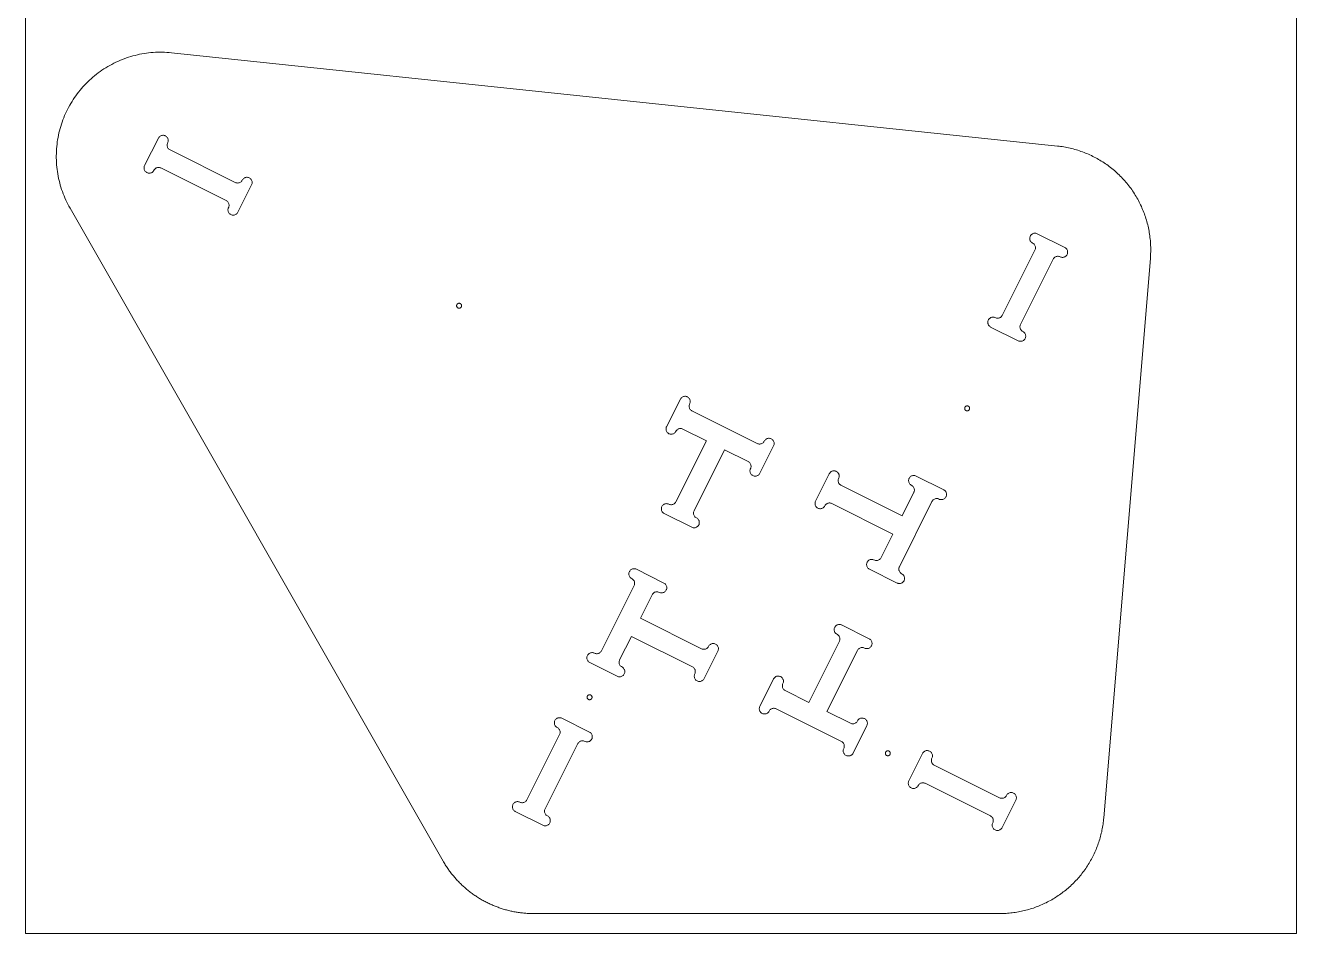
# Model space of a CAD drawing. Header units: inches. Extents: x 0 to 48, y 0 to 96.
# Drawn here: x 0 to 48, y 0 to 34.29 of the extents above; entities that cross this region are included whole.
import ezdxf

# ---------------------------------------------------------------- set-up
doc = ezdxf.new("R2010")
doc.units = ezdxf.units.IN
doc.header["$MEASUREMENT"] = 0
for name, color, linetype in [('holes', 7, 'Continuous'), ('inside cuts', 7, 'Continuous'), ('outside cuts', 7, 'Continuous')]:
    doc.layers.add(name, color=color, linetype=linetype)

msp = doc.modelspace()

# ---------------------------------------------------------------- linework, layer by layer
at = {"color": 8, "linetype": 'Continuous', "lineweight": 18}
msp.add_polyline3d([(0, 96, 0), (0, 0, 0), (48, 0, 0), (48, 96, 0), (0, 96, 0), (0, 96, 0)], dxfattribs=at)
at = {"layer": 'holes', "color": 3, "linetype": 'Continuous', "lineweight": 18}
for points in [[(16.329, 23.625, 0), (16.323, 23.629, 0), (16.318, 23.632, 0), (16.314, 23.636, 0), (16.309, 23.64, 0), (16.305, 23.645, 0), (16.301, 23.65, 0), (16.298, 23.655, 0), (16.294, 23.66, 0), (16.292, 23.665, 0), (16.289, 23.671, 0), (16.287, 23.676, 0), (16.285, 23.682, 0), (16.284, 23.688, 0), (16.283, 23.694, 0), (16.282, 23.7, 0), (16.282, 23.707, 0), (16.282, 23.713, 0), (16.283, 23.719, 0), (16.284, 23.725, 0), (16.286, 23.731, 0), (16.287, 23.737, 0), (16.29, 23.742, 0), (16.292, 23.748, 0), (16.295, 23.753, 0), (16.298, 23.758, 0), (16.302, 23.763, 0), (16.306, 23.768, 0), (16.31, 23.773, 0), (16.314, 23.777, 0), (16.319, 23.781, 0), (16.324, 23.784, 0), (16.329, 23.787, 0), (16.335, 23.79, 0), (16.34, 23.793, 0), (16.346, 23.795, 0), (16.352, 23.796, 0), (16.358, 23.798, 0), (16.364, 23.799, 0), (16.37, 23.799, 0), (16.376, 23.8, 0), (16.382, 23.799, 0), (16.388, 23.799, 0), (16.394, 23.798, 0), (16.4, 23.796, 0), (16.406, 23.794, 0), (16.412, 23.792, 0), (16.418, 23.79, 0), (16.423, 23.787, 0), (16.428, 23.784, 0), (16.433, 23.78, 0), (16.438, 23.776, 0), (16.442, 23.772, 0), (16.446, 23.767, 0), (16.45, 23.763, 0), (16.454, 23.758, 0), (16.457, 23.752, 0), (16.46, 23.747, 0), (16.462, 23.741, 0), (16.464, 23.736, 0), (16.466, 23.73, 0), (16.468, 23.724, 0), (16.468, 23.718, 0), (16.469, 23.712, 0), (16.469, 23.706, 0), (16.469, 23.699, 0), (16.468, 23.693, 0), (16.467, 23.687, 0), (16.466, 23.681, 0), (16.464, 23.676, 0), (16.462, 23.67, 0), (16.459, 23.664, 0), (16.456, 23.659, 0), (16.453, 23.654, 0), (16.45, 23.649, 0), (16.446, 23.644, 0), (16.441, 23.64, 0), (16.437, 23.635, 0), (16.432, 23.632, 0), (16.427, 23.628, 0), (16.422, 23.625, 0), (16.417, 23.622, 0), (16.411, 23.619, 0), (16.405, 23.617, 0), (16.399, 23.616, 0), (16.393, 23.614, 0), (16.387, 23.613, 0), (16.381, 23.613, 0), (16.375, 23.613, 0), (16.369, 23.613, 0), (16.363, 23.613, 0), (16.357, 23.614, 0), (16.351, 23.616, 0), (16.345, 23.618, 0), (16.339, 23.62, 0), (16.334, 23.622, 0), (16.329, 23.625, 0), (16.329, 23.625, 0)], [(35.513, 19.75, 0), (35.508, 19.753, 0), (35.503, 19.756, 0), (35.498, 19.76, 0), (35.494, 19.765, 0), (35.49, 19.769, 0), (35.486, 19.774, 0), (35.482, 19.779, 0), (35.479, 19.784, 0), (35.476, 19.789, 0), (35.474, 19.795, 0), (35.472, 19.801, 0), (35.47, 19.807, 0), (35.469, 19.813, 0), (35.468, 19.819, 0), (35.467, 19.825, 0), (35.467, 19.831, 0), (35.467, 19.837, 0), (35.468, 19.843, 0), (35.469, 19.849, 0), (35.47, 19.855, 0), (35.472, 19.861, 0), (35.474, 19.867, 0), (35.477, 19.872, 0), (35.48, 19.878, 0), (35.483, 19.883, 0), (35.487, 19.888, 0), (35.491, 19.892, 0), (35.495, 19.897, 0), (35.499, 19.901, 0), (35.504, 19.905, 0), (35.509, 19.908, 0), (35.514, 19.912, 0), (35.52, 19.914, 0), (35.525, 19.917, 0), (35.531, 19.919, 0), (35.537, 19.921, 0), (35.543, 19.922, 0), (35.549, 19.923, 0), (35.555, 19.924, 0), (35.561, 19.924, 0), (35.567, 19.924, 0), (35.573, 19.923, 0), (35.579, 19.922, 0), (35.585, 19.921, 0), (35.591, 19.919, 0), (35.597, 19.917, 0), (35.602, 19.914, 0), (35.608, 19.911, 0), (35.613, 19.908, 0), (35.618, 19.904, 0), (35.623, 19.9, 0), (35.627, 19.896, 0), (35.631, 19.892, 0), (35.635, 19.887, 0), (35.639, 19.882, 0), (35.642, 19.877, 0), (35.645, 19.871, 0), (35.647, 19.866, 0), (35.649, 19.86, 0), (35.651, 19.854, 0), (35.652, 19.848, 0), (35.653, 19.842, 0), (35.654, 19.836, 0), (35.654, 19.83, 0), (35.654, 19.824, 0), (35.653, 19.818, 0), (35.652, 19.812, 0), (35.651, 19.806, 0), (35.649, 19.8, 0), (35.647, 19.794, 0), (35.644, 19.789, 0), (35.641, 19.783, 0), (35.638, 19.778, 0), (35.634, 19.773, 0), (35.63, 19.768, 0), (35.626, 19.764, 0), (35.622, 19.76, 0), (35.617, 19.756, 0), (35.612, 19.752, 0), (35.607, 19.749, 0), (35.601, 19.746, 0), (35.596, 19.744, 0), (35.59, 19.742, 0), (35.584, 19.74, 0), (35.578, 19.739, 0), (35.572, 19.738, 0), (35.566, 19.737, 0), (35.56, 19.737, 0), (35.554, 19.737, 0), (35.548, 19.738, 0), (35.542, 19.739, 0), (35.536, 19.74, 0), (35.53, 19.742, 0), (35.524, 19.744, 0), (35.519, 19.747, 0), (35.513, 19.75, 0), (35.513, 19.75, 0)], [(21.256, 8.842, 0), (21.251, 8.845, 0), (21.246, 8.849, 0), (21.241, 8.853, 0), (21.237, 8.857, 0), (21.233, 8.862, 0), (21.229, 8.866, 0), (21.225, 8.871, 0), (21.222, 8.877, 0), (21.219, 8.882, 0), (21.217, 8.888, 0), (21.215, 8.893, 0), (21.213, 8.899, 0), (21.212, 8.905, 0), (21.211, 8.911, 0), (21.21, 8.917, 0), (21.21, 8.923, 0), (21.21, 8.93, 0), (21.211, 8.936, 0), (21.212, 8.942, 0), (21.213, 8.948, 0), (21.215, 8.953, 0), (21.217, 8.959, 0), (21.22, 8.965, 0), (21.223, 8.97, 0), (21.226, 8.975, 0), (21.23, 8.98, 0), (21.233, 8.985, 0), (21.238, 8.989, 0), (21.242, 8.994, 0), (21.247, 8.997, 0), (21.252, 9.001, 0), (21.257, 9.004, 0), (21.263, 9.007, 0), (21.268, 9.01, 0), (21.274, 9.012, 0), (21.28, 9.013, 0), (21.286, 9.015, 0), (21.292, 9.016, 0), (21.298, 9.016, 0), (21.304, 9.016, 0), (21.31, 9.016, 0), (21.316, 9.016, 0), (21.322, 9.015, 0), (21.328, 9.013, 0), (21.334, 9.011, 0), (21.34, 9.009, 0), (21.345, 9.007, 0), (21.351, 9.004, 0), (21.356, 9, 0), (21.361, 8.997, 0), (21.365, 8.993, 0), (21.37, 8.989, 0), (21.374, 8.984, 0), (21.378, 8.979, 0), (21.381, 8.974, 0), (21.385, 8.969, 0), (21.388, 8.964, 0), (21.39, 8.958, 0), (21.392, 8.953, 0), (21.394, 8.947, 0), (21.395, 8.941, 0), (21.396, 8.935, 0), (21.397, 8.929, 0), (21.397, 8.922, 0), (21.397, 8.916, 0), (21.396, 8.91, 0), (21.395, 8.904, 0), (21.394, 8.898, 0), (21.392, 8.892, 0), (21.39, 8.887, 0), (21.387, 8.881, 0), (21.384, 8.876, 0), (21.381, 8.871, 0), (21.377, 8.866, 0), (21.373, 8.861, 0), (21.369, 8.856, 0), (21.365, 8.852, 0), (21.36, 8.848, 0), (21.355, 8.845, 0), (21.35, 8.842, 0), (21.344, 8.839, 0), (21.339, 8.836, 0), (21.333, 8.834, 0), (21.327, 8.832, 0), (21.321, 8.831, 0), (21.315, 8.83, 0), (21.309, 8.83, 0), (21.303, 8.829, 0), (21.297, 8.83, 0), (21.291, 8.83, 0), (21.285, 8.831, 0), (21.279, 8.833, 0), (21.273, 8.835, 0), (21.267, 8.837, 0), (21.262, 8.839, 0), (21.256, 8.842, 0), (21.256, 8.842, 0)], [(32.518, 6.727, 0), (32.513, 6.73, 0), (32.508, 6.734, 0), (32.503, 6.738, 0), (32.499, 6.742, 0), (32.495, 6.747, 0), (32.491, 6.751, 0), (32.487, 6.756, 0), (32.484, 6.762, 0), (32.481, 6.767, 0), (32.479, 6.773, 0), (32.476, 6.778, 0), (32.475, 6.784, 0), (32.473, 6.79, 0), (32.472, 6.796, 0), (32.472, 6.802, 0), (32.472, 6.808, 0), (32.472, 6.815, 0), (32.473, 6.821, 0), (32.474, 6.827, 0), (32.475, 6.833, 0), (32.477, 6.838, 0), (32.479, 6.844, 0), (32.482, 6.85, 0), (32.484, 6.855, 0), (32.488, 6.86, 0), (32.491, 6.865, 0), (32.495, 6.87, 0), (32.499, 6.874, 0), (32.504, 6.879, 0), (32.509, 6.882, 0), (32.514, 6.886, 0), (32.519, 6.889, 0), (32.524, 6.892, 0), (32.53, 6.895, 0), (32.536, 6.897, 0), (32.541, 6.898, 0), (32.547, 6.9, 0), (32.553, 6.901, 0), (32.56, 6.901, 0), (32.566, 6.901, 0), (32.572, 6.901, 0), (32.578, 6.901, 0), (32.584, 6.9, 0), (32.59, 6.898, 0), (32.596, 6.896, 0), (32.601, 6.894, 0), (32.607, 6.892, 0), (32.612, 6.889, 0), (32.618, 6.885, 0), (32.622, 6.882, 0), (32.627, 6.878, 0), (32.632, 6.874, 0), (32.636, 6.869, 0), (32.64, 6.864, 0), (32.643, 6.859, 0), (32.646, 6.854, 0), (32.649, 6.849, 0), (32.652, 6.843, 0), (32.654, 6.837, 0), (32.656, 6.832, 0), (32.657, 6.826, 0), (32.658, 6.82, 0), (32.659, 6.814, 0), (32.659, 6.807, 0), (32.658, 6.801, 0), (32.658, 6.795, 0), (32.657, 6.789, 0), (32.655, 6.783, 0), (32.654, 6.777, 0), (32.651, 6.772, 0), (32.649, 6.766, 0), (32.646, 6.761, 0), (32.643, 6.756, 0), (32.639, 6.751, 0), (32.635, 6.746, 0), (32.631, 6.741, 0), (32.626, 6.737, 0), (32.622, 6.733, 0), (32.617, 6.73, 0), (32.611, 6.727, 0), (32.606, 6.724, 0), (32.6, 6.721, 0), (32.595, 6.719, 0), (32.589, 6.717, 0), (32.583, 6.716, 0), (32.577, 6.715, 0), (32.571, 6.715, 0), (32.565, 6.714, 0), (32.559, 6.715, 0), (32.552, 6.715, 0), (32.546, 6.716, 0), (32.54, 6.718, 0), (32.535, 6.72, 0), (32.529, 6.722, 0), (32.523, 6.724, 0), (32.518, 6.727, 0), (32.518, 6.727, 0)]]:
    msp.add_polyline3d(points, dxfattribs=at)
at = {"layer": 'inside cuts', "color": 4, "linetype": 'Continuous', "lineweight": 18}
for points in [[(5.116, 28.907, 0), (5.092, 28.917, 0), (5.068, 28.923, 0), (5.042, 28.927, 0), (5.016, 28.927, 0), (4.991, 28.924, 0), (4.966, 28.917, 0), (4.942, 28.908, 0), (4.92, 28.895, 0), (4.899, 28.879, 0), (4.881, 28.861, 0), (4.865, 28.841, 0), (4.839, 28.796, 0), (4.823, 28.776, 0), (4.805, 28.758, 0), (4.784, 28.742, 0), (4.762, 28.73, 0), (4.738, 28.72, 0), (4.713, 28.713, 0), (4.688, 28.71, 0), (4.662, 28.71, 0), (4.637, 28.714, 0), (4.612, 28.721, 0), (4.588, 28.731, 0), (4.566, 28.744, 0), (4.545, 28.759, 0), (4.527, 28.778, 0), (4.512, 28.798, 0), (4.499, 28.821, 0), (4.489, 28.844, 0), (4.483, 28.869, 0), (4.48, 28.895, 0), (4.48, 28.921, 0), (4.483, 28.946, 0), (4.49, 28.971, 0), (4.5, 28.995, 0), (5.019, 30.033, 0), (5.032, 30.056, 0), (5.048, 30.076, 0), (5.066, 30.094, 0), (5.087, 30.11, 0), (5.109, 30.122, 0), (5.133, 30.132, 0), (5.158, 30.139, 0), (5.184, 30.142, 0), (5.209, 30.142, 0), (5.235, 30.138, 0), (5.26, 30.132, 0), (5.283, 30.122, 0), (5.306, 30.109, 0), (5.326, 30.093, 0), (5.344, 30.074, 0), (5.36, 30.054, 0), (5.372, 30.032, 0), (5.382, 30.008, 0), (5.389, 29.983, 0), (5.392, 29.957, 0), (5.392, 29.932, 0), (5.388, 29.906, 0), (5.381, 29.881, 0), (5.361, 29.834, 0), (5.355, 29.809, 0), (5.351, 29.783, 0), (5.351, 29.758, 0), (5.354, 29.732, 0), (5.361, 29.707, 0), (5.371, 29.683, 0), (5.383, 29.661, 0), (5.399, 29.64, 0), (5.417, 29.622, 0), (5.437, 29.606, 0), (5.46, 29.593, 0), (7.924, 28.361, 0), (7.948, 28.351, 0), (7.973, 28.344, 0), (7.999, 28.341, 0), (8.024, 28.34, 0), (8.05, 28.344, 0), (8.075, 28.35, 0), (8.099, 28.36, 0), (8.121, 28.373, 0), (8.141, 28.388, 0), (8.16, 28.406, 0), (8.176, 28.427, 0), (8.202, 28.471, 0), (8.217, 28.491, 0), (8.236, 28.51, 0), (8.256, 28.525, 0), (8.279, 28.538, 0), (8.302, 28.548, 0), (8.327, 28.554, 0), (8.353, 28.557, 0), (8.379, 28.557, 0), (8.404, 28.554, 0), (8.429, 28.547, 0), (8.453, 28.537, 0), (8.475, 28.524, 0), (8.495, 28.508, 0), (8.513, 28.49, 0), (8.529, 28.469, 0), (8.542, 28.447, 0), (8.551, 28.423, 0), (8.558, 28.398, 0), (8.561, 28.373, 0), (8.561, 28.347, 0), (8.557, 28.321, 0), (8.551, 28.297, 0), (8.541, 28.273, 0), (8.021, 27.234, 0), (8.008, 27.212, 0), (7.993, 27.191, 0), (7.974, 27.173, 0), (7.954, 27.158, 0), (7.931, 27.145, 0), (7.907, 27.135, 0), (7.883, 27.129, 0), (7.857, 27.126, 0), (7.831, 27.126, 0), (7.806, 27.129, 0), (7.781, 27.136, 0), (7.757, 27.146, 0), (7.735, 27.159, 0), (7.715, 27.175, 0), (7.697, 27.193, 0), (7.681, 27.214, 0), (7.668, 27.236, 0), (7.658, 27.26, 0), (7.652, 27.285, 0), (7.649, 27.31, 0), (7.649, 27.336, 0), (7.652, 27.362, 0), (7.659, 27.386, 0), (7.679, 27.434, 0), (7.686, 27.459, 0), (7.689, 27.484, 0), (7.69, 27.51, 0), (7.686, 27.535, 0), (7.68, 27.56, 0), (7.67, 27.584, 0), (7.657, 27.607, 0), (7.642, 27.627, 0), (7.624, 27.645, 0), (7.603, 27.661, 0), (7.581, 27.674, 0), (5.116, 28.907, 0), (5.116, 28.907, 0)], [(37.574, 23, 0), (37.564, 22.976, 0), (37.558, 22.951, 0), (37.554, 22.925, 0), (37.554, 22.9, 0), (37.557, 22.874, 0), (37.564, 22.849, 0), (37.573, 22.825, 0), (37.586, 22.803, 0), (37.602, 22.783, 0), (37.62, 22.764, 0), (37.64, 22.748, 0), (37.685, 22.722, 0), (37.705, 22.707, 0), (37.723, 22.688, 0), (37.739, 22.668, 0), (37.751, 22.645, 0), (37.761, 22.622, 0), (37.768, 22.597, 0), (37.771, 22.571, 0), (37.771, 22.545, 0), (37.767, 22.52, 0), (37.76, 22.495, 0), (37.75, 22.471, 0), (37.737, 22.449, 0), (37.722, 22.429, 0), (37.703, 22.411, 0), (37.683, 22.395, 0), (37.66, 22.382, 0), (37.637, 22.373, 0), (37.612, 22.366, 0), (37.586, 22.363, 0), (37.56, 22.363, 0), (37.535, 22.367, 0), (37.51, 22.373, 0), (37.486, 22.383, 0), (36.447, 22.903, 0), (36.425, 22.916, 0), (36.405, 22.932, 0), (36.387, 22.95, 0), (36.371, 22.97, 0), (36.358, 22.993, 0), (36.349, 23.017, 0), (36.342, 23.041, 0), (36.339, 23.067, 0), (36.339, 23.093, 0), (36.343, 23.118, 0), (36.349, 23.143, 0), (36.359, 23.167, 0), (36.372, 23.189, 0), (36.388, 23.209, 0), (36.407, 23.228, 0), (36.427, 23.243, 0), (36.449, 23.256, 0), (36.473, 23.266, 0), (36.498, 23.272, 0), (36.524, 23.275, 0), (36.549, 23.275, 0), (36.575, 23.272, 0), (36.6, 23.265, 0), (36.647, 23.245, 0), (36.672, 23.238, 0), (36.698, 23.235, 0), (36.723, 23.234, 0), (36.749, 23.238, 0), (36.774, 23.244, 0), (36.798, 23.254, 0), (36.82, 23.267, 0), (36.841, 23.282, 0), (36.859, 23.3, 0), (36.875, 23.321, 0), (36.888, 23.343, 0), (38.12, 25.808, 0), (38.13, 25.832, 0), (38.137, 25.856, 0), (38.14, 25.882, 0), (38.141, 25.908, 0), (38.137, 25.933, 0), (38.131, 25.958, 0), (38.121, 25.982, 0), (38.108, 26.004, 0), (38.093, 26.025, 0), (38.075, 26.043, 0), (38.054, 26.059, 0), (38.01, 26.085, 0), (37.99, 26.101, 0), (37.971, 26.119, 0), (37.956, 26.14, 0), (37.943, 26.162, 0), (37.933, 26.186, 0), (37.927, 26.211, 0), (37.924, 26.236, 0), (37.924, 26.262, 0), (37.927, 26.287, 0), (37.934, 26.312, 0), (37.944, 26.336, 0), (37.957, 26.358, 0), (37.973, 26.379, 0), (37.991, 26.397, 0), (38.012, 26.412, 0), (38.034, 26.425, 0), (38.058, 26.435, 0), (38.083, 26.441, 0), (38.108, 26.445, 0), (38.134, 26.444, 0), (38.16, 26.441, 0), (38.184, 26.434, 0), (38.208, 26.424, 0), (39.247, 25.905, 0), (39.269, 25.892, 0), (39.29, 25.876, 0), (39.308, 25.858, 0), (39.323, 25.837, 0), (39.336, 25.815, 0), (39.346, 25.791, 0), (39.352, 25.766, 0), (39.355, 25.74, 0), (39.355, 25.715, 0), (39.352, 25.689, 0), (39.345, 25.664, 0), (39.335, 25.641, 0), (39.322, 25.618, 0), (39.306, 25.598, 0), (39.288, 25.58, 0), (39.267, 25.564, 0), (39.245, 25.552, 0), (39.221, 25.542, 0), (39.196, 25.535, 0), (39.171, 25.532, 0), (39.145, 25.532, 0), (39.119, 25.536, 0), (39.095, 25.543, 0), (39.047, 25.563, 0), (39.022, 25.569, 0), (38.997, 25.573, 0), (38.971, 25.573, 0), (38.946, 25.57, 0), (38.921, 25.563, 0), (38.897, 25.554, 0), (38.874, 25.541, 0), (38.854, 25.525, 0), (38.836, 25.507, 0), (38.82, 25.487, 0), (38.807, 25.465, 0), (37.574, 23, 0), (37.574, 23, 0)], [(26.403, 18.263, 0), (27.292, 17.819, 0), (27.314, 17.806, 0), (27.335, 17.79, 0), (27.353, 17.772, 0), (27.368, 17.751, 0), (27.381, 17.729, 0), (27.391, 17.705, 0), (27.397, 17.68, 0), (27.4, 17.654, 0), (27.4, 17.629, 0), (27.397, 17.603, 0), (27.39, 17.578, 0), (27.37, 17.531, 0), (27.363, 17.506, 0), (27.36, 17.481, 0), (27.36, 17.455, 0), (27.363, 17.429, 0), (27.369, 17.404, 0), (27.379, 17.381, 0), (27.392, 17.358, 0), (27.407, 17.338, 0), (27.425, 17.319, 0), (27.446, 17.304, 0), (27.468, 17.291, 0), (27.492, 17.281, 0), (27.517, 17.274, 0), (27.542, 17.27, 0), (27.568, 17.27, 0), (27.593, 17.273, 0), (27.618, 17.28, 0), (27.642, 17.29, 0), (27.664, 17.302, 0), (27.685, 17.318, 0), (27.703, 17.336, 0), (27.719, 17.356, 0), (27.732, 17.379, 0), (28.252, 18.417, 0), (28.261, 18.441, 0), (28.268, 18.466, 0), (28.272, 18.491, 0), (28.272, 18.517, 0), (28.269, 18.543, 0), (28.262, 18.568, 0), (28.252, 18.592, 0), (28.24, 18.614, 0), (28.224, 18.634, 0), (28.206, 18.653, 0), (28.186, 18.669, 0), (28.163, 18.682, 0), (28.14, 18.691, 0), (28.115, 18.698, 0), (28.089, 18.702, 0), (28.064, 18.702, 0), (28.038, 18.699, 0), (28.013, 18.692, 0), (27.989, 18.682, 0), (27.967, 18.67, 0), (27.946, 18.654, 0), (27.928, 18.636, 0), (27.912, 18.616, 0), (27.886, 18.571, 0), (27.871, 18.551, 0), (27.852, 18.533, 0), (27.832, 18.517, 0), (27.809, 18.504, 0), (27.786, 18.495, 0), (27.761, 18.488, 0), (27.735, 18.485, 0), (27.709, 18.485, 0), (27.684, 18.489, 0), (27.659, 18.495, 0), (27.635, 18.505, 0), (25.17, 19.738, 0), (25.148, 19.751, 0), (25.128, 19.767, 0), (25.11, 19.785, 0), (25.094, 19.806, 0), (25.081, 19.828, 0), (25.072, 19.852, 0), (25.065, 19.877, 0), (25.062, 19.902, 0), (25.062, 19.928, 0), (25.065, 19.953, 0), (25.072, 19.978, 0), (25.092, 20.026, 0), (25.099, 20.051, 0), (25.103, 20.076, 0), (25.103, 20.102, 0), (25.099, 20.127, 0), (25.093, 20.152, 0), (25.083, 20.176, 0), (25.07, 20.199, 0), (25.055, 20.219, 0), (25.037, 20.237, 0), (25.016, 20.253, 0), (24.994, 20.266, 0), (24.971, 20.276, 0), (24.946, 20.283, 0), (24.92, 20.286, 0), (24.894, 20.287, 0), (24.869, 20.283, 0), (24.844, 20.277, 0), (24.82, 20.267, 0), (24.798, 20.254, 0), (24.777, 20.239, 0), (24.759, 20.221, 0), (24.743, 20.2, 0), (24.73, 20.178, 0), (24.211, 19.139, 0), (24.201, 19.116, 0), (24.194, 19.091, 0), (24.19, 19.065, 0), (24.19, 19.039, 0), (24.194, 19.014, 0), (24.2, 18.989, 0), (24.21, 18.965, 0), (24.223, 18.943, 0), (24.238, 18.922, 0), (24.256, 18.904, 0), (24.277, 18.888, 0), (24.299, 18.875, 0), (24.323, 18.865, 0), (24.347, 18.858, 0), (24.373, 18.855, 0), (24.399, 18.855, 0), (24.424, 18.858, 0), (24.449, 18.865, 0), (24.473, 18.874, 0), (24.495, 18.887, 0), (24.516, 18.903, 0), (24.534, 18.921, 0), (24.55, 18.941, 0), (24.576, 18.985, 0), (24.592, 19.006, 0), (24.61, 19.024, 0), (24.63, 19.039, 0), (24.653, 19.052, 0), (24.677, 19.062, 0), (24.702, 19.068, 0), (24.727, 19.072, 0), (24.753, 19.072, 0), (24.778, 19.068, 0), (24.803, 19.061, 0), (24.827, 19.051, 0), (25.716, 18.607, 0), (24.563, 16.3, 0), (24.55, 16.278, 0), (24.534, 16.258, 0), (24.516, 16.24, 0), (24.495, 16.224, 0), (24.473, 16.211, 0), (24.449, 16.201, 0), (24.424, 16.195, 0), (24.399, 16.192, 0), (24.373, 16.192, 0), (24.347, 16.195, 0), (24.323, 16.202, 0), (24.275, 16.222, 0), (24.25, 16.229, 0), (24.225, 16.232, 0), (24.199, 16.233, 0), (24.173, 16.229, 0), (24.148, 16.223, 0), (24.125, 16.213, 0), (24.102, 16.2, 0), (24.082, 16.185, 0), (24.063, 16.167, 0), (24.048, 16.146, 0), (24.035, 16.124, 0), (24.025, 16.1, 0), (24.018, 16.076, 0), (24.014, 16.05, 0), (24.014, 16.024, 0), (24.017, 15.999, 0), (24.024, 15.974, 0), (24.034, 15.95, 0), (24.046, 15.928, 0), (24.062, 15.907, 0), (24.08, 15.889, 0), (24.1, 15.873, 0), (24.123, 15.86, 0), (25.162, 15.341, 0), (25.185, 15.331, 0), (25.21, 15.324, 0), (25.236, 15.32, 0), (25.261, 15.32, 0), (25.287, 15.323, 0), (25.312, 15.33, 0), (25.336, 15.34, 0), (25.358, 15.352, 0), (25.379, 15.368, 0), (25.397, 15.386, 0), (25.413, 15.406, 0), (25.426, 15.429, 0), (25.436, 15.452, 0), (25.442, 15.477, 0), (25.446, 15.503, 0), (25.446, 15.528, 0), (25.443, 15.554, 0), (25.436, 15.579, 0), (25.427, 15.603, 0), (25.414, 15.625, 0), (25.398, 15.646, 0), (25.38, 15.664, 0), (25.36, 15.68, 0), (25.315, 15.706, 0), (25.295, 15.722, 0), (25.277, 15.74, 0), (25.261, 15.76, 0), (25.249, 15.783, 0), (25.239, 15.807, 0), (25.232, 15.831, 0), (25.229, 15.857, 0), (25.229, 15.883, 0), (25.233, 15.908, 0), (25.24, 15.933, 0), (25.25, 15.957, 0), (26.403, 18.263, 0), (26.403, 18.263, 0)], [(34.233, 16.318, 0), (34.246, 16.34, 0), (34.262, 16.36, 0), (34.281, 16.378, 0), (34.301, 16.394, 0), (34.323, 16.407, 0), (34.347, 16.417, 0), (34.372, 16.423, 0), (34.398, 16.426, 0), (34.423, 16.426, 0), (34.449, 16.423, 0), (34.474, 16.416, 0), (34.521, 16.396, 0), (34.546, 16.389, 0), (34.572, 16.386, 0), (34.597, 16.385, 0), (34.623, 16.389, 0), (34.648, 16.395, 0), (34.672, 16.405, 0), (34.694, 16.418, 0), (34.715, 16.433, 0), (34.733, 16.451, 0), (34.749, 16.472, 0), (34.762, 16.494, 0), (34.772, 16.518, 0), (34.778, 16.542, 0), (34.782, 16.568, 0), (34.782, 16.594, 0), (34.779, 16.619, 0), (34.772, 16.644, 0), (34.763, 16.668, 0), (34.75, 16.69, 0), (34.734, 16.711, 0), (34.716, 16.729, 0), (34.696, 16.745, 0), (34.674, 16.758, 0), (33.635, 17.277, 0), (33.611, 17.287, 0), (33.586, 17.294, 0), (33.561, 17.298, 0), (33.535, 17.298, 0), (33.509, 17.295, 0), (33.484, 17.288, 0), (33.461, 17.278, 0), (33.438, 17.266, 0), (33.418, 17.25, 0), (33.399, 17.232, 0), (33.384, 17.212, 0), (33.371, 17.189, 0), (33.361, 17.166, 0), (33.354, 17.141, 0), (33.35, 17.115, 0), (33.35, 17.09, 0), (33.353, 17.064, 0), (33.36, 17.039, 0), (33.37, 17.015, 0), (33.382, 16.993, 0), (33.398, 16.972, 0), (33.416, 16.954, 0), (33.436, 16.938, 0), (33.481, 16.912, 0), (33.501, 16.896, 0), (33.519, 16.878, 0), (33.535, 16.858, 0), (33.548, 16.835, 0), (33.557, 16.811, 0), (33.564, 16.787, 0), (33.567, 16.761, 0), (33.567, 16.735, 0), (33.564, 16.71, 0), (33.557, 16.685, 0), (33.547, 16.661, 0), (33.102, 15.772, 0), (30.796, 16.925, 0), (30.773, 16.938, 0), (30.753, 16.954, 0), (30.735, 16.972, 0), (30.719, 16.993, 0), (30.707, 17.015, 0), (30.697, 17.039, 0), (30.69, 17.064, 0), (30.687, 17.09, 0), (30.687, 17.115, 0), (30.691, 17.141, 0), (30.698, 17.166, 0), (30.718, 17.213, 0), (30.724, 17.238, 0), (30.728, 17.263, 0), (30.728, 17.289, 0), (30.725, 17.315, 0), (30.718, 17.34, 0), (30.709, 17.363, 0), (30.696, 17.386, 0), (30.68, 17.406, 0), (30.662, 17.425, 0), (30.642, 17.44, 0), (30.62, 17.453, 0), (30.596, 17.463, 0), (30.571, 17.47, 0), (30.546, 17.474, 0), (30.52, 17.474, 0), (30.494, 17.471, 0), (30.469, 17.464, 0), (30.445, 17.454, 0), (30.423, 17.442, 0), (30.403, 17.426, 0), (30.384, 17.408, 0), (30.369, 17.388, 0), (30.356, 17.365, 0), (29.836, 16.327, 0), (29.826, 16.303, 0), (29.819, 16.278, 0), (29.816, 16.253, 0), (29.816, 16.227, 0), (29.819, 16.201, 0), (29.825, 16.176, 0), (29.835, 16.152, 0), (29.848, 16.13, 0), (29.863, 16.11, 0), (29.882, 16.091, 0), (29.902, 16.075, 0), (29.924, 16.062, 0), (29.948, 16.053, 0), (29.973, 16.046, 0), (29.998, 16.042, 0), (30.024, 16.042, 0), (30.05, 16.045, 0), (30.074, 16.052, 0), (30.098, 16.062, 0), (30.121, 16.074, 0), (30.141, 16.09, 0), (30.159, 16.108, 0), (30.175, 16.128, 0), (30.201, 16.173, 0), (30.217, 16.193, 0), (30.235, 16.211, 0), (30.256, 16.227, 0), (30.278, 16.24, 0), (30.302, 16.249, 0), (30.327, 16.256, 0), (30.353, 16.259, 0), (30.378, 16.259, 0), (30.404, 16.255, 0), (30.429, 16.249, 0), (30.452, 16.239, 0), (32.759, 15.085, 0), (32.314, 14.196, 0), (32.301, 14.174, 0), (32.285, 14.154, 0), (32.267, 14.135, 0), (32.247, 14.12, 0), (32.224, 14.107, 0), (32.2, 14.097, 0), (32.176, 14.091, 0), (32.15, 14.088, 0), (32.124, 14.088, 0), (32.099, 14.091, 0), (32.074, 14.098, 0), (32.026, 14.118, 0), (32.002, 14.125, 0), (31.976, 14.128, 0), (31.95, 14.129, 0), (31.925, 14.125, 0), (31.9, 14.119, 0), (31.876, 14.109, 0), (31.854, 14.096, 0), (31.833, 14.081, 0), (31.815, 14.063, 0), (31.799, 14.042, 0), (31.786, 14.02, 0), (31.776, 13.996, 0), (31.769, 13.972, 0), (31.766, 13.946, 0), (31.766, 13.92, 0), (31.769, 13.895, 0), (31.775, 13.87, 0), (31.785, 13.846, 0), (31.798, 13.824, 0), (31.813, 13.803, 0), (31.832, 13.785, 0), (31.852, 13.769, 0), (31.874, 13.756, 0), (32.913, 13.237, 0), (32.937, 13.227, 0), (32.961, 13.22, 0), (32.987, 13.216, 0), (33.013, 13.216, 0), (33.038, 13.219, 0), (33.063, 13.226, 0), (33.087, 13.236, 0), (33.109, 13.248, 0), (33.13, 13.264, 0), (33.148, 13.282, 0), (33.164, 13.302, 0), (33.177, 13.325, 0), (33.187, 13.348, 0), (33.194, 13.373, 0), (33.197, 13.399, 0), (33.197, 13.424, 0), (33.194, 13.45, 0), (33.188, 13.475, 0), (33.178, 13.499, 0), (33.165, 13.521, 0), (33.15, 13.542, 0), (33.132, 13.56, 0), (33.111, 13.576, 0), (33.067, 13.602, 0), (33.046, 13.618, 0), (33.028, 13.636, 0), (33.013, 13.656, 0), (33, 13.679, 0), (32.99, 13.703, 0), (32.984, 13.727, 0), (32.981, 13.753, 0), (32.981, 13.779, 0), (32.984, 13.804, 0), (32.991, 13.829, 0), (33.001, 13.853, 0), (34.233, 16.318, 0), (34.233, 16.318, 0)], [(23.225, 11.907, 0), (23.669, 12.796, 0), (23.682, 12.819, 0), (23.698, 12.839, 0), (23.716, 12.857, 0), (23.737, 12.873, 0), (23.759, 12.885, 0), (23.783, 12.895, 0), (23.808, 12.902, 0), (23.834, 12.905, 0), (23.859, 12.905, 0), (23.885, 12.901, 0), (23.91, 12.894, 0), (23.957, 12.874, 0), (23.982, 12.868, 0), (24.008, 12.864, 0), (24.033, 12.864, 0), (24.059, 12.867, 0), (24.084, 12.874, 0), (24.108, 12.884, 0), (24.13, 12.896, 0), (24.15, 12.912, 0), (24.169, 12.93, 0), (24.185, 12.95, 0), (24.198, 12.973, 0), (24.208, 12.996, 0), (24.214, 13.021, 0), (24.218, 13.047, 0), (24.218, 13.072, 0), (24.215, 13.098, 0), (24.208, 13.123, 0), (24.198, 13.147, 0), (24.186, 13.169, 0), (24.17, 13.19, 0), (24.152, 13.208, 0), (24.132, 13.224, 0), (24.11, 13.237, 0), (23.071, 13.756, 0), (23.047, 13.766, 0), (23.022, 13.773, 0), (22.997, 13.776, 0), (22.971, 13.776, 0), (22.945, 13.773, 0), (22.92, 13.767, 0), (22.897, 13.757, 0), (22.874, 13.744, 0), (22.854, 13.729, 0), (22.835, 13.711, 0), (22.82, 13.69, 0), (22.807, 13.668, 0), (22.797, 13.644, 0), (22.79, 13.619, 0), (22.786, 13.594, 0), (22.786, 13.568, 0), (22.789, 13.543, 0), (22.796, 13.518, 0), (22.806, 13.494, 0), (22.818, 13.471, 0), (22.834, 13.451, 0), (22.852, 13.433, 0), (22.872, 13.417, 0), (22.917, 13.391, 0), (22.937, 13.375, 0), (22.955, 13.357, 0), (22.971, 13.336, 0), (22.984, 13.314, 0), (22.993, 13.29, 0), (23, 13.265, 0), (23.003, 13.24, 0), (23.003, 13.214, 0), (22.999, 13.188, 0), (22.993, 13.164, 0), (22.983, 13.14, 0), (21.75, 10.675, 0), (21.737, 10.653, 0), (21.721, 10.632, 0), (21.703, 10.614, 0), (21.683, 10.599, 0), (21.66, 10.586, 0), (21.636, 10.576, 0), (21.611, 10.57, 0), (21.586, 10.566, 0), (21.56, 10.566, 0), (21.535, 10.57, 0), (21.51, 10.577, 0), (21.462, 10.597, 0), (21.438, 10.604, 0), (21.412, 10.607, 0), (21.386, 10.607, 0), (21.361, 10.604, 0), (21.336, 10.597, 0), (21.312, 10.588, 0), (21.29, 10.575, 0), (21.269, 10.559, 0), (21.251, 10.541, 0), (21.235, 10.521, 0), (21.222, 10.499, 0), (21.212, 10.475, 0), (21.205, 10.45, 0), (21.202, 10.425, 0), (21.202, 10.399, 0), (21.205, 10.373, 0), (21.211, 10.348, 0), (21.221, 10.325, 0), (21.234, 10.302, 0), (21.249, 10.282, 0), (21.267, 10.263, 0), (21.288, 10.248, 0), (21.31, 10.235, 0), (22.349, 9.715, 0), (22.373, 9.705, 0), (22.397, 9.698, 0), (22.423, 9.695, 0), (22.449, 9.695, 0), (22.474, 9.698, 0), (22.499, 9.705, 0), (22.523, 9.714, 0), (22.545, 9.727, 0), (22.566, 9.743, 0), (22.584, 9.761, 0), (22.6, 9.781, 0), (22.613, 9.803, 0), (22.623, 9.827, 0), (22.63, 9.852, 0), (22.633, 9.877, 0), (22.633, 9.903, 0), (22.63, 9.929, 0), (22.624, 9.954, 0), (22.614, 9.977, 0), (22.601, 10, 0), (22.586, 10.02, 0), (22.567, 10.039, 0), (22.547, 10.054, 0), (22.503, 10.08, 0), (22.482, 10.096, 0), (22.464, 10.114, 0), (22.449, 10.135, 0), (22.436, 10.157, 0), (22.426, 10.181, 0), (22.42, 10.206, 0), (22.416, 10.232, 0), (22.417, 10.257, 0), (22.42, 10.283, 0), (22.427, 10.308, 0), (22.437, 10.331, 0), (22.881, 11.221, 0), (25.188, 10.067, 0), (25.21, 10.054, 0), (25.23, 10.039, 0), (25.249, 10.02, 0), (25.264, 10, 0), (25.277, 9.977, 0), (25.287, 9.954, 0), (25.293, 9.929, 0), (25.296, 9.903, 0), (25.296, 9.877, 0), (25.293, 9.852, 0), (25.286, 9.827, 0), (25.266, 9.78, 0), (25.259, 9.755, 0), (25.256, 9.729, 0), (25.256, 9.703, 0), (25.259, 9.678, 0), (25.265, 9.653, 0), (25.275, 9.629, 0), (25.288, 9.607, 0), (25.303, 9.586, 0), (25.321, 9.568, 0), (25.342, 9.552, 0), (25.364, 9.539, 0), (25.388, 9.529, 0), (25.413, 9.522, 0), (25.438, 9.519, 0), (25.464, 9.519, 0), (25.489, 9.522, 0), (25.514, 9.528, 0), (25.538, 9.538, 0), (25.56, 9.551, 0), (25.581, 9.567, 0), (25.599, 9.585, 0), (25.615, 9.605, 0), (25.628, 9.627, 0), (26.147, 10.666, 0), (26.157, 10.69, 0), (26.164, 10.715, 0), (26.168, 10.74, 0), (26.168, 10.766, 0), (26.165, 10.791, 0), (26.158, 10.816, 0), (26.148, 10.84, 0), (26.136, 10.863, 0), (26.12, 10.883, 0), (26.102, 10.901, 0), (26.082, 10.917, 0), (26.059, 10.93, 0), (26.036, 10.94, 0), (26.011, 10.947, 0), (25.985, 10.95, 0), (25.96, 10.951, 0), (25.934, 10.947, 0), (25.909, 10.941, 0), (25.885, 10.931, 0), (25.863, 10.918, 0), (25.842, 10.903, 0), (25.824, 10.885, 0), (25.808, 10.864, 0), (25.782, 10.82, 0), (25.767, 10.8, 0), (25.748, 10.781, 0), (25.728, 10.766, 0), (25.705, 10.753, 0), (25.682, 10.743, 0), (25.657, 10.737, 0), (25.631, 10.734, 0), (25.605, 10.734, 0), (25.58, 10.737, 0), (25.555, 10.744, 0), (25.531, 10.754, 0), (23.225, 11.907, 0), (23.225, 11.907, 0)], [(30.267, 8.386, 0), (31.421, 10.692, 0), (31.434, 10.715, 0), (31.45, 10.735, 0), (31.468, 10.753, 0), (31.488, 10.769, 0), (31.511, 10.781, 0), (31.535, 10.791, 0), (31.559, 10.798, 0), (31.585, 10.801, 0), (31.611, 10.801, 0), (31.636, 10.797, 0), (31.661, 10.79, 0), (31.709, 10.77, 0), (31.733, 10.764, 0), (31.759, 10.76, 0), (31.785, 10.76, 0), (31.81, 10.763, 0), (31.835, 10.77, 0), (31.859, 10.779, 0), (31.881, 10.792, 0), (31.902, 10.808, 0), (31.92, 10.826, 0), (31.936, 10.846, 0), (31.949, 10.868, 0), (31.959, 10.892, 0), (31.966, 10.917, 0), (31.969, 10.943, 0), (31.969, 10.968, 0), (31.966, 10.994, 0), (31.96, 11.019, 0), (31.95, 11.043, 0), (31.937, 11.065, 0), (31.922, 11.085, 0), (31.903, 11.104, 0), (31.883, 11.12, 0), (31.861, 11.133, 0), (30.822, 11.652, 0), (30.798, 11.662, 0), (30.774, 11.669, 0), (30.748, 11.672, 0), (30.722, 11.672, 0), (30.697, 11.669, 0), (30.672, 11.663, 0), (30.648, 11.653, 0), (30.626, 11.64, 0), (30.605, 11.625, 0), (30.587, 11.607, 0), (30.571, 11.586, 0), (30.558, 11.564, 0), (30.548, 11.54, 0), (30.541, 11.515, 0), (30.538, 11.49, 0), (30.538, 11.464, 0), (30.541, 11.439, 0), (30.547, 11.414, 0), (30.557, 11.39, 0), (30.57, 11.367, 0), (30.585, 11.347, 0), (30.603, 11.329, 0), (30.624, 11.313, 0), (30.668, 11.287, 0), (30.689, 11.271, 0), (30.707, 11.253, 0), (30.722, 11.232, 0), (30.735, 11.21, 0), (30.745, 11.186, 0), (30.751, 11.161, 0), (30.754, 11.136, 0), (30.754, 11.11, 0), (30.751, 11.084, 0), (30.744, 11.059, 0), (30.734, 11.036, 0), (29.581, 8.729, 0), (28.692, 9.174, 0), (28.669, 9.187, 0), (28.649, 9.203, 0), (28.631, 9.221, 0), (28.615, 9.241, 0), (28.603, 9.264, 0), (28.593, 9.288, 0), (28.586, 9.313, 0), (28.583, 9.338, 0), (28.583, 9.364, 0), (28.587, 9.389, 0), (28.594, 9.414, 0), (28.614, 9.462, 0), (28.62, 9.487, 0), (28.624, 9.512, 0), (28.624, 9.538, 0), (28.621, 9.563, 0), (28.614, 9.588, 0), (28.605, 9.612, 0), (28.592, 9.634, 0), (28.576, 9.655, 0), (28.558, 9.673, 0), (28.538, 9.689, 0), (28.516, 9.702, 0), (28.492, 9.712, 0), (28.467, 9.719, 0), (28.442, 9.722, 0), (28.416, 9.722, 0), (28.39, 9.719, 0), (28.365, 9.713, 0), (28.341, 9.703, 0), (28.319, 9.69, 0), (28.299, 9.675, 0), (28.28, 9.657, 0), (28.264, 9.636, 0), (28.252, 9.614, 0), (27.732, 8.575, 0), (27.722, 8.551, 0), (27.715, 8.527, 0), (27.712, 8.501, 0), (27.712, 8.475, 0), (27.715, 8.45, 0), (27.721, 8.425, 0), (27.731, 8.401, 0), (27.744, 8.379, 0), (27.759, 8.358, 0), (27.778, 8.34, 0), (27.798, 8.324, 0), (27.82, 8.311, 0), (27.844, 8.301, 0), (27.869, 8.294, 0), (27.894, 8.291, 0), (27.92, 8.291, 0), (27.946, 8.294, 0), (27.97, 8.3, 0), (27.994, 8.31, 0), (28.017, 8.323, 0), (28.037, 8.338, 0), (28.055, 8.357, 0), (28.071, 8.377, 0), (28.097, 8.421, 0), (28.113, 8.442, 0), (28.131, 8.46, 0), (28.152, 8.475, 0), (28.174, 8.488, 0), (28.198, 8.498, 0), (28.223, 8.504, 0), (28.249, 8.508, 0), (28.274, 8.507, 0), (28.3, 8.504, 0), (28.325, 8.497, 0), (28.348, 8.487, 0), (30.813, 7.255, 0), (30.836, 7.242, 0), (30.856, 7.226, 0), (30.874, 7.208, 0), (30.89, 7.187, 0), (30.902, 7.165, 0), (30.912, 7.141, 0), (30.919, 7.116, 0), (30.922, 7.09, 0), (30.922, 7.065, 0), (30.918, 7.039, 0), (30.911, 7.014, 0), (30.891, 6.967, 0), (30.885, 6.942, 0), (30.881, 6.917, 0), (30.881, 6.891, 0), (30.884, 6.865, 0), (30.891, 6.84, 0), (30.9, 6.816, 0), (30.913, 6.794, 0), (30.929, 6.774, 0), (30.947, 6.755, 0), (30.967, 6.739, 0), (30.989, 6.726, 0), (31.013, 6.717, 0), (31.038, 6.71, 0), (31.063, 6.706, 0), (31.089, 6.706, 0), (31.115, 6.709, 0), (31.14, 6.716, 0), (31.163, 6.726, 0), (31.186, 6.738, 0), (31.206, 6.754, 0), (31.225, 6.772, 0), (31.24, 6.792, 0), (31.253, 6.815, 0), (31.773, 7.853, 0), (31.783, 7.877, 0), (31.79, 7.902, 0), (31.793, 7.927, 0), (31.793, 7.953, 0), (31.79, 7.979, 0), (31.784, 8.004, 0), (31.774, 8.027, 0), (31.761, 8.05, 0), (31.746, 8.07, 0), (31.727, 8.089, 0), (31.707, 8.104, 0), (31.685, 8.117, 0), (31.661, 8.127, 0), (31.636, 8.134, 0), (31.611, 8.138, 0), (31.585, 8.138, 0), (31.559, 8.135, 0), (31.535, 8.128, 0), (31.511, 8.118, 0), (31.488, 8.106, 0), (31.468, 8.09, 0), (31.45, 8.072, 0), (31.434, 8.052, 0), (31.408, 8.007, 0), (31.392, 7.987, 0), (31.374, 7.969, 0), (31.353, 7.953, 0), (31.331, 7.94, 0), (31.307, 7.931, 0), (31.282, 7.924, 0), (31.256, 7.921, 0), (31.231, 7.921, 0), (31.205, 7.925, 0), (31.18, 7.931, 0), (31.157, 7.941, 0), (30.267, 8.386, 0), (30.267, 8.386, 0)], [(19.624, 4.706, 0), (19.614, 4.682, 0), (19.607, 4.658, 0), (19.604, 4.632, 0), (19.604, 4.606, 0), (19.607, 4.581, 0), (19.613, 4.556, 0), (19.623, 4.532, 0), (19.636, 4.51, 0), (19.652, 4.489, 0), (19.67, 4.471, 0), (19.69, 4.455, 0), (19.734, 4.429, 0), (19.755, 4.413, 0), (19.773, 4.395, 0), (19.788, 4.374, 0), (19.801, 4.352, 0), (19.811, 4.328, 0), (19.817, 4.303, 0), (19.821, 4.278, 0), (19.821, 4.252, 0), (19.817, 4.226, 0), (19.81, 4.202, 0), (19.8, 4.178, 0), (19.787, 4.156, 0), (19.771, 4.135, 0), (19.753, 4.117, 0), (19.733, 4.102, 0), (19.71, 4.089, 0), (19.686, 4.079, 0), (19.662, 4.073, 0), (19.636, 4.069, 0), (19.61, 4.07, 0), (19.585, 4.073, 0), (19.56, 4.08, 0), (19.536, 4.09, 0), (18.497, 4.609, 0), (18.475, 4.622, 0), (18.455, 4.638, 0), (18.437, 4.656, 0), (18.421, 4.677, 0), (18.408, 4.699, 0), (18.399, 4.723, 0), (18.392, 4.748, 0), (18.389, 4.774, 0), (18.389, 4.799, 0), (18.393, 4.825, 0), (18.399, 4.85, 0), (18.409, 4.873, 0), (18.422, 4.896, 0), (18.438, 4.916, 0), (18.456, 4.934, 0), (18.477, 4.95, 0), (18.499, 4.962, 0), (18.523, 4.972, 0), (18.548, 4.979, 0), (18.574, 4.982, 0), (18.599, 4.982, 0), (18.625, 4.978, 0), (18.65, 4.971, 0), (18.697, 4.951, 0), (18.722, 4.945, 0), (18.747, 4.941, 0), (18.773, 4.941, 0), (18.799, 4.944, 0), (18.824, 4.951, 0), (18.848, 4.96, 0), (18.87, 4.973, 0), (18.89, 4.989, 0), (18.909, 5.007, 0), (18.925, 5.027, 0), (18.938, 5.049, 0), (20.17, 7.514, 0), (20.18, 7.538, 0), (20.187, 7.563, 0), (20.19, 7.588, 0), (20.19, 7.614, 0), (20.187, 7.64, 0), (20.181, 7.665, 0), (20.171, 7.689, 0), (20.158, 7.711, 0), (20.143, 7.731, 0), (20.125, 7.75, 0), (20.104, 7.765, 0), (20.06, 7.791, 0), (20.039, 7.807, 0), (20.021, 7.826, 0), (20.006, 7.846, 0), (19.993, 7.868, 0), (19.983, 7.892, 0), (19.977, 7.917, 0), (19.973, 7.943, 0), (19.974, 7.969, 0), (19.977, 7.994, 0), (19.984, 8.019, 0), (19.994, 8.043, 0), (20.007, 8.065, 0), (20.023, 8.085, 0), (20.041, 8.103, 0), (20.062, 8.119, 0), (20.084, 8.132, 0), (20.108, 8.141, 0), (20.133, 8.148, 0), (20.158, 8.151, 0), (20.184, 8.151, 0), (20.209, 8.147, 0), (20.234, 8.141, 0), (20.258, 8.131, 0), (21.297, 7.611, 0), (21.319, 7.598, 0), (21.339, 7.582, 0), (21.357, 7.564, 0), (21.373, 7.544, 0), (21.386, 7.521, 0), (21.396, 7.497, 0), (21.402, 7.473, 0), (21.405, 7.447, 0), (21.405, 7.421, 0), (21.402, 7.396, 0), (21.395, 7.371, 0), (21.385, 7.347, 0), (21.372, 7.325, 0), (21.356, 7.305, 0), (21.338, 7.286, 0), (21.317, 7.271, 0), (21.295, 7.258, 0), (21.271, 7.248, 0), (21.246, 7.242, 0), (21.221, 7.239, 0), (21.195, 7.239, 0), (21.169, 7.242, 0), (21.144, 7.249, 0), (21.097, 7.269, 0), (21.072, 7.276, 0), (21.047, 7.279, 0), (21.021, 7.28, 0), (20.995, 7.276, 0), (20.97, 7.27, 0), (20.947, 7.26, 0), (20.924, 7.247, 0), (20.904, 7.232, 0), (20.885, 7.214, 0), (20.87, 7.193, 0), (20.857, 7.171, 0), (19.624, 4.706, 0), (19.624, 4.706, 0)], [(34.317, 6.361, 0), (34.295, 6.374, 0), (34.274, 6.39, 0), (34.256, 6.408, 0), (34.241, 6.429, 0), (34.228, 6.451, 0), (34.218, 6.475, 0), (34.212, 6.5, 0), (34.209, 6.525, 0), (34.209, 6.551, 0), (34.212, 6.577, 0), (34.219, 6.602, 0), (34.239, 6.649, 0), (34.246, 6.674, 0), (34.249, 6.699, 0), (34.249, 6.725, 0), (34.246, 6.751, 0), (34.24, 6.776, 0), (34.23, 6.799, 0), (34.217, 6.822, 0), (34.202, 6.842, 0), (34.184, 6.861, 0), (34.163, 6.876, 0), (34.141, 6.889, 0), (34.117, 6.899, 0), (34.092, 6.906, 0), (34.067, 6.91, 0), (34.041, 6.91, 0), (34.016, 6.907, 0), (33.991, 6.9, 0), (33.967, 6.89, 0), (33.944, 6.878, 0), (33.924, 6.862, 0), (33.906, 6.844, 0), (33.89, 6.824, 0), (33.877, 6.801, 0), (33.357, 5.763, 0), (33.347, 5.739, 0), (33.341, 5.714, 0), (33.337, 5.688, 0), (33.337, 5.663, 0), (33.34, 5.637, 0), (33.347, 5.612, 0), (33.357, 5.588, 0), (33.369, 5.566, 0), (33.385, 5.546, 0), (33.403, 5.527, 0), (33.423, 5.511, 0), (33.446, 5.498, 0), (33.469, 5.488, 0), (33.494, 5.482, 0), (33.52, 5.478, 0), (33.545, 5.478, 0), (33.571, 5.481, 0), (33.596, 5.488, 0), (33.62, 5.497, 0), (33.642, 5.51, 0), (33.663, 5.526, 0), (33.681, 5.544, 0), (33.697, 5.564, 0), (33.723, 5.609, 0), (33.738, 5.629, 0), (33.757, 5.647, 0), (33.777, 5.663, 0), (33.8, 5.675, 0), (33.823, 5.685, 0), (33.848, 5.692, 0), (33.874, 5.695, 0), (33.9, 5.695, 0), (33.925, 5.691, 0), (33.95, 5.684, 0), (33.974, 5.674, 0), (36.439, 4.442, 0), (36.461, 4.429, 0), (36.481, 4.413, 0), (36.499, 4.395, 0), (36.515, 4.374, 0), (36.528, 4.352, 0), (36.537, 4.328, 0), (36.544, 4.303, 0), (36.547, 4.278, 0), (36.547, 4.252, 0), (36.543, 4.226, 0), (36.537, 4.202, 0), (36.517, 4.154, 0), (36.51, 4.129, 0), (36.506, 4.104, 0), (36.506, 4.078, 0), (36.509, 4.053, 0), (36.516, 4.028, 0), (36.526, 4.004, 0), (36.538, 3.981, 0), (36.554, 3.961, 0), (36.572, 3.943, 0), (36.593, 3.927, 0), (36.615, 3.914, 0), (36.638, 3.904, 0), (36.663, 3.897, 0), (36.689, 3.894, 0), (36.715, 3.893, 0), (36.74, 3.897, 0), (36.765, 3.903, 0), (36.789, 3.913, 0), (36.811, 3.926, 0), (36.832, 3.941, 0), (36.85, 3.959, 0), (36.866, 3.98, 0), (36.879, 4.002, 0), (37.398, 5.041, 0), (37.408, 5.064, 0), (37.415, 5.089, 0), (37.419, 5.115, 0), (37.419, 5.14, 0), (37.415, 5.166, 0), (37.409, 5.191, 0), (37.399, 5.215, 0), (37.386, 5.237, 0), (37.371, 5.258, 0), (37.353, 5.276, 0), (37.332, 5.292, 0), (37.31, 5.305, 0), (37.286, 5.315, 0), (37.262, 5.322, 0), (37.236, 5.325, 0), (37.21, 5.325, 0), (37.185, 5.322, 0), (37.16, 5.315, 0), (37.136, 5.306, 0), (37.114, 5.293, 0), (37.093, 5.277, 0), (37.075, 5.259, 0), (37.059, 5.239, 0), (37.033, 5.194, 0), (37.017, 5.174, 0), (36.999, 5.156, 0), (36.978, 5.14, 0), (36.956, 5.128, 0), (36.932, 5.118, 0), (36.907, 5.111, 0), (36.882, 5.108, 0), (36.856, 5.108, 0), (36.831, 5.112, 0), (36.806, 5.119, 0), (36.782, 5.129, 0), (34.317, 6.361, 0), (34.317, 6.361, 0)]]:
    msp.add_polyline3d(points, dxfattribs=at)
at = {"layer": 'outside cuts', "color": 1, "linetype": 'Continuous', "lineweight": 18}
msp.add_polyline3d([(1.685, 27.389, 0), (1.643, 27.464, 0), (1.603, 27.541, 0), (1.564, 27.618, 0), (1.527, 27.696, 0), (1.492, 27.775, 0), (1.458, 27.855, 0), (1.426, 27.935, 0), (1.396, 28.016, 0), (1.368, 28.098, 0), (1.342, 28.18, 0), (1.317, 28.263, 0), (1.294, 28.346, 0), (1.273, 28.43, 0), (1.254, 28.514, 0), (1.237, 28.599, 0), (1.222, 28.684, 0), (1.208, 28.769, 0), (1.196, 28.855, 0), (1.187, 28.941, 0), (1.179, 29.027, 0), (1.173, 29.113, 0), (1.169, 29.199, 0), (1.167, 29.286, 0), (1.166, 29.372, 0), (1.168, 29.459, 0), (1.171, 29.545, 0), (1.177, 29.631, 0), (1.184, 29.717, 0), (1.193, 29.803, 0), (1.204, 29.889, 0), (1.217, 29.974, 0), (1.232, 30.059, 0), (1.249, 30.144, 0), (1.267, 30.229, 0), (1.288, 30.313, 0), (1.31, 30.396, 0), (1.334, 30.479, 0), (1.36, 30.562, 0), (1.387, 30.643, 0), (1.417, 30.725, 0), (1.448, 30.805, 0), (1.481, 30.885, 0), (1.516, 30.964, 0), (1.552, 31.043, 0), (1.59, 31.12, 0), (1.63, 31.197, 0), (1.672, 31.273, 0), (1.715, 31.347, 0), (1.76, 31.421, 0), (1.806, 31.494, 0), (1.854, 31.566, 0), (1.904, 31.637, 0), (1.955, 31.706, 0), (2.008, 31.775, 0), (2.062, 31.842, 0), (2.117, 31.908, 0), (2.174, 31.973, 0), (2.233, 32.037, 0), (2.293, 32.099, 0), (2.354, 32.16, 0), (2.416, 32.22, 0), (2.48, 32.278, 0), (2.545, 32.335, 0), (2.612, 32.39, 0), (2.679, 32.444, 0), (2.748, 32.497, 0), (2.818, 32.548, 0), (2.888, 32.597, 0), (2.96, 32.645, 0), (3.033, 32.691, 0), (3.107, 32.736, 0), (3.182, 32.779, 0), (3.258, 32.82, 0), (3.335, 32.86, 0), (3.413, 32.898, 0), (3.491, 32.934, 0), (3.57, 32.969, 0), (3.65, 33.001, 0), (3.731, 33.032, 0), (3.812, 33.062, 0), (3.894, 33.089, 0), (3.977, 33.115, 0), (4.06, 33.138, 0), (4.143, 33.16, 0), (4.227, 33.181, 0), (4.312, 33.199, 0), (4.397, 33.215, 0), (4.482, 33.23, 0), (4.567, 33.243, 0), (4.653, 33.253, 0), (4.739, 33.262, 0), (4.825, 33.269, 0), (4.911, 33.275, 0), (4.998, 33.278, 0), (5.084, 33.279, 0), (5.17, 33.279, 0), (5.257, 33.276, 0), (5.343, 33.272, 0), (5.429, 33.266, 0), (5.515, 33.258, 0), (38.968, 29.736, 0), (39.029, 29.729, 0), (39.089, 29.722, 0), (39.149, 29.713, 0), (39.21, 29.703, 0), (39.27, 29.693, 0), (39.33, 29.681, 0), (39.389, 29.669, 0), (39.449, 29.655, 0), (39.508, 29.641, 0), (39.567, 29.626, 0), (39.626, 29.61, 0), (39.684, 29.593, 0), (39.743, 29.575, 0), (39.801, 29.556, 0), (39.858, 29.536, 0), (39.916, 29.516, 0), (39.973, 29.494, 0), (40.03, 29.472, 0), (40.086, 29.448, 0), (40.142, 29.424, 0), (40.198, 29.399, 0), (40.253, 29.373, 0), (40.308, 29.347, 0), (40.362, 29.319, 0), (40.416, 29.291, 0), (40.47, 29.261, 0), (40.523, 29.231, 0), (40.575, 29.201, 0), (40.627, 29.169, 0), (40.679, 29.136, 0), (40.73, 29.103, 0), (40.781, 29.069, 0), (40.831, 29.034, 0), (40.88, 28.999, 0), (40.929, 28.962, 0), (40.978, 28.925, 0), (41.025, 28.887, 0), (41.072, 28.848, 0), (41.119, 28.809, 0), (41.165, 28.769, 0), (41.21, 28.728, 0), (41.255, 28.687, 0), (41.299, 28.645, 0), (41.343, 28.602, 0), (41.385, 28.558, 0), (41.427, 28.514, 0), (41.469, 28.469, 0), (41.509, 28.424, 0), (41.549, 28.378, 0), (41.589, 28.331, 0), (41.627, 28.284, 0), (41.665, 28.236, 0), (41.702, 28.188, 0), (41.738, 28.139, 0), (41.774, 28.089, 0), (41.809, 28.039, 0), (41.843, 27.988, 0), (41.876, 27.937, 0), (41.908, 27.885, 0), (41.94, 27.833, 0), (41.97, 27.781, 0), (42, 27.727, 0), (42.029, 27.674, 0), (42.058, 27.62, 0), (42.085, 27.565, 0), (42.112, 27.51, 0), (42.138, 27.455, 0), (42.162, 27.399, 0), (42.186, 27.343, 0), (42.21, 27.287, 0), (42.232, 27.23, 0), (42.253, 27.173, 0), (42.274, 27.116, 0), (42.293, 27.058, 0), (42.312, 27, 0), (42.33, 26.942, 0), (42.347, 26.883, 0), (42.363, 26.824, 0), (42.378, 26.765, 0), (42.392, 26.706, 0), (42.405, 26.646, 0), (42.418, 26.586, 0), (42.429, 26.527, 0), (42.439, 26.466, 0), (42.449, 26.406, 0), (42.458, 26.346, 0), (42.465, 26.285, 0), (42.472, 26.225, 0), (42.478, 26.164, 0), (42.483, 26.103, 0), (42.487, 26.042, 0), (42.49, 25.981, 0), (42.492, 25.92, 0), (42.493, 25.86, 0), (42.493, 25.799, 0), (42.492, 25.738, 0), (42.49, 25.677, 0), (42.487, 25.616, 0), (42.484, 25.555, 0), (42.479, 25.494, 0), (40.719, 4.366, 0), (40.713, 4.308, 0), (40.707, 4.25, 0), (40.7, 4.191, 0), (40.692, 4.133, 0), (40.683, 4.075, 0), (40.674, 4.018, 0), (40.663, 3.96, 0), (40.652, 3.903, 0), (40.64, 3.845, 0), (40.627, 3.788, 0), (40.613, 3.731, 0), (40.598, 3.675, 0), (40.583, 3.618, 0), (40.566, 3.562, 0), (40.549, 3.506, 0), (40.531, 3.45, 0), (40.512, 3.395, 0), (40.492, 3.34, 0), (40.472, 3.285, 0), (40.45, 3.23, 0), (40.428, 3.176, 0), (40.405, 3.122, 0), (40.381, 3.069, 0), (40.357, 3.015, 0), (40.331, 2.963, 0), (40.305, 2.91, 0), (40.278, 2.858, 0), (40.251, 2.807, 0), (40.222, 2.755, 0), (40.193, 2.705, 0), (40.163, 2.654, 0), (40.132, 2.604, 0), (40.101, 2.555, 0), (40.069, 2.506, 0), (40.036, 2.458, 0), (40.002, 2.41, 0), (39.968, 2.362, 0), (39.933, 2.315, 0), (39.897, 2.269, 0), (39.861, 2.223, 0), (39.824, 2.178, 0), (39.786, 2.133, 0), (39.748, 2.089, 0), (39.709, 2.045, 0), (39.669, 2.002, 0), (39.628, 1.96, 0), (39.588, 1.918, 0), (39.546, 1.876, 0), (39.504, 1.836, 0), (39.461, 1.796, 0), (39.418, 1.757, 0), (39.374, 1.718, 0), (39.329, 1.68, 0), (39.284, 1.642, 0), (39.238, 1.606, 0), (39.192, 1.57, 0), (39.145, 1.534, 0), (39.098, 1.5, 0), (39.05, 1.466, 0), (39.002, 1.433, 0), (38.953, 1.4, 0), (38.904, 1.369, 0), (38.854, 1.338, 0), (38.804, 1.307, 0), (38.754, 1.278, 0), (38.703, 1.249, 0), (38.651, 1.221, 0), (38.599, 1.194, 0), (38.547, 1.167, 0), (38.494, 1.142, 0), (38.441, 1.117, 0), (38.388, 1.093, 0), (38.334, 1.069, 0), (38.28, 1.047, 0), (38.226, 1.025, 0), (38.171, 1.004, 0), (38.116, 0.984, 0), (38.061, 0.965, 0), (38.005, 0.947, 0), (37.949, 0.929, 0), (37.893, 0.912, 0), (37.837, 0.896, 0), (37.78, 0.881, 0), (37.723, 0.867, 0), (37.666, 0.854, 0), (37.609, 0.841, 0), (37.552, 0.829, 0), (37.494, 0.819, 0), (37.437, 0.809, 0), (37.379, 0.8, 0), (37.321, 0.791, 0), (37.263, 0.784, 0), (37.204, 0.777, 0), (37.146, 0.772, 0), (37.088, 0.767, 0), (37.029, 0.763, 0), (36.971, 0.76, 0), (36.912, 0.758, 0), (36.854, 0.756, 0), (36.795, 0.756, 0), (19.188, 0.756, 0), (19.147, 0.756, 0), (19.106, 0.757, 0), (19.064, 0.758, 0), (19.023, 0.76, 0), (18.982, 0.761, 0), (18.94, 0.764, 0), (18.899, 0.767, 0), (18.858, 0.77, 0), (18.816, 0.774, 0), (18.775, 0.778, 0), (18.734, 0.782, 0), (18.693, 0.787, 0), (18.652, 0.793, 0), (18.611, 0.799, 0), (18.57, 0.805, 0), (18.529, 0.812, 0), (18.488, 0.819, 0), (18.448, 0.826, 0), (18.407, 0.834, 0), (18.366, 0.843, 0), (18.326, 0.852, 0), (18.286, 0.861, 0), (18.245, 0.871, 0), (18.205, 0.881, 0), (18.165, 0.891, 0), (18.125, 0.902, 0), (18.086, 0.914, 0), (18.046, 0.926, 0), (18.006, 0.938, 0), (17.967, 0.95, 0), (17.928, 0.963, 0), (17.888, 0.977, 0), (17.849, 0.991, 0), (17.811, 1.005, 0), (17.772, 1.02, 0), (17.733, 1.035, 0), (17.695, 1.05, 0), (17.657, 1.066, 0), (17.619, 1.083, 0), (17.581, 1.099, 0), (17.543, 1.116, 0), (17.506, 1.134, 0), (17.468, 1.152, 0), (17.431, 1.17, 0), (17.394, 1.189, 0), (17.357, 1.208, 0), (17.321, 1.227, 0), (17.284, 1.247, 0), (17.248, 1.267, 0), (17.212, 1.288, 0), (17.177, 1.309, 0), (17.141, 1.33, 0), (17.106, 1.352, 0), (17.071, 1.374, 0), (17.036, 1.396, 0), (17.002, 1.419, 0), (16.967, 1.442, 0), (16.933, 1.466, 0), (16.899, 1.49, 0), (16.866, 1.514, 0), (16.833, 1.539, 0), (16.8, 1.564, 0), (16.767, 1.589, 0), (16.734, 1.615, 0), (16.702, 1.641, 0), (16.67, 1.667, 0), (16.638, 1.694, 0), (16.607, 1.721, 0), (16.576, 1.748, 0), (16.545, 1.776, 0), (16.514, 1.803, 0), (16.484, 1.832, 0), (16.454, 1.86, 0), (16.425, 1.889, 0), (16.395, 1.918, 0), (16.366, 1.948, 0), (16.338, 1.978, 0), (16.309, 2.008, 0), (16.281, 2.038, 0), (16.253, 2.069, 0), (16.226, 2.1, 0), (16.199, 2.131, 0), (16.172, 2.163, 0), (16.146, 2.195, 0), (16.119, 2.227, 0), (16.094, 2.259, 0), (16.068, 2.292, 0), (16.043, 2.325, 0), (16.018, 2.358, 0), (15.994, 2.392, 0), (15.97, 2.425, 0), (15.946, 2.459, 0), (15.923, 2.494, 0), (15.9, 2.528, 0), (15.878, 2.563, 0), (15.855, 2.598, 0), (15.834, 2.633, 0), (15.812, 2.668, 0), (15.791, 2.704, 0), (15.77, 2.74, 0), (1.685, 27.389, 0), (1.685, 27.389, 0)], dxfattribs=at)

doc.saveas('drawing.dxf')
